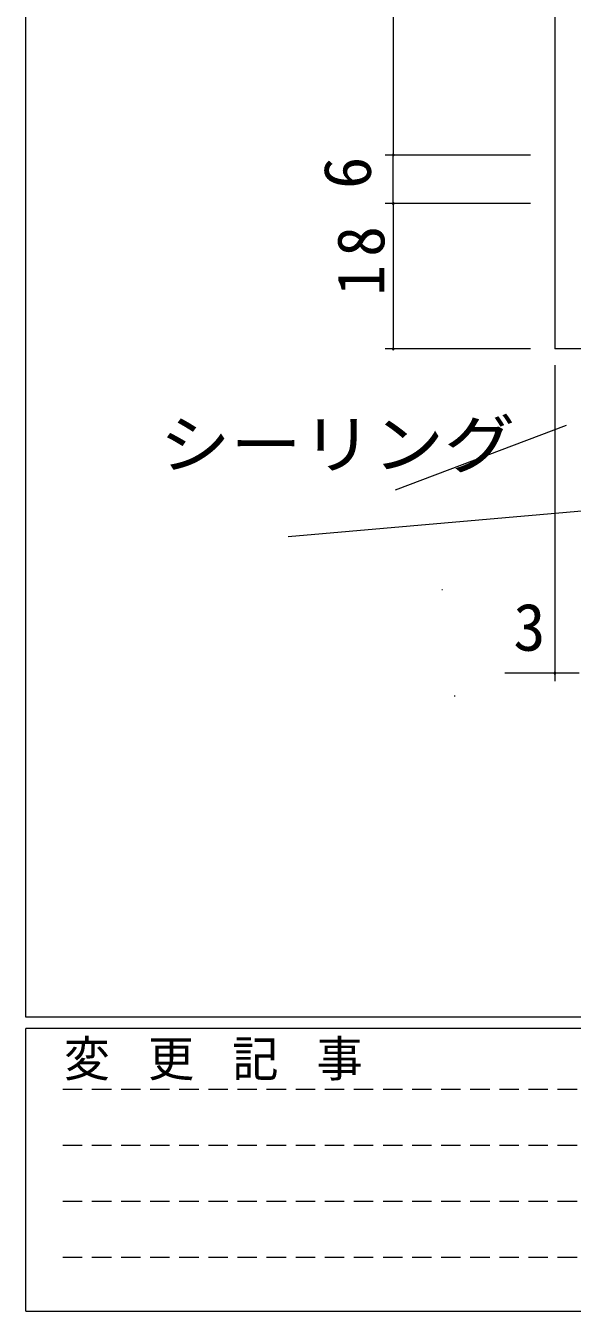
# Model space of a CAD drawing. Units: millimetres, scale not verified. Extents: x -1276 to 199, y -420 to 144.
# Drawn here: x -591.2 to -523.6, y -420 to -260.9 of the extents above; entities that cross this region are included whole.
import ezdxf
from ezdxf.enums import TextEntityAlignment as Align

# ---------------------------------------------------------------- set-up
doc = ezdxf.new("R2010")
doc.units = ezdxf.units.MM
doc.header["$LTSCALE"] = 2
doc.linetypes.add('DASHED1', pattern=[1.8, 1.2, -0.6])
for name, color, linetype, lineweight in [('0-1_YKK_ZWAK', 7, 'Continuous', 9), ('0-3_YKK_12', 2, 'Continuous', 9), ('0-4_YSS_K', 3, 'Continuous', 9), ('0-5_YKK_D', 6, 'Continuous', 9)]:
    doc.layers.add(name, color=color, linetype=linetype, lineweight=lineweight)
doc.styles.add('ＭＳ ゴシック', font='')
doc.styles.get('ＭＳ ゴシック').set_extended_font_data('MS Gothic')

msp = doc.modelspace()

# ---------------------------------------------------------------- linework, layer by layer
at = {"layer": '0-1_YKK_ZWAK'}
for p, q in [((-591.2, -383.6), (-591.2, 141.4)), ((178.8, -383.6), (-591.2, -383.6)), ((-591.2, -420), (-591.2, -385)), ((141, -385), (-591.2, -385)), ((-591.2, -420), (141, -420))]:
    msp.add_line(p, q, dxfattribs=at)
at = {"layer": '0-1_YKK_ZWAK', "linetype": 'DASHED1'}
for p, q in [((-586.601, -392.512), (-338.409, -392.512)), ((-586.601, -399.441), (-338.409, -399.441)), ((-586.601, -406.37), (-338.409, -406.37)), ((-586.601, -413.298), (-338.409, -413.298))]:
    msp.add_line(p, q, dxfattribs=at)
at = {"layer": '0-3_YKK_12'}
for p in [(-525.739, -128.433), (-512.739, -300.932)]:
    msp.add_line(p, (-525.739, -300.932), dxfattribs=at)
at = {"layer": '0-4_YSS_K'}
for p, q in [((-498.739, -318.932), (-558.739, -324.181)), ((-539.744, -330.703), (-539.644, -330.703)), ((-538.182, -343.864), (-538.082, -343.864))]:
    msp.add_line(p, q, dxfattribs=at)
at = {"layer": '0-5_YKK_D'}
for p, q in [((-545.739, 23.068), (-545.739, -276.932)), ((-528.739, -276.932), (-546.739, -276.932)), ((-528.739, -276.932), (-546.739, -276.932)), ((-545.739, -282.932), (-545.739, -276.932)), ((-528.739, -282.932), (-546.739, -282.932)), ((-528.739, -282.932), (-546.739, -282.932)), ((-545.739, -282.932), (-545.739, -300.932)), ((-528.739, -300.932), (-546.739, -300.932)), ((-525.739, -302.932), (-525.739, -342.032)), ((-524.328, -310.385), (-545.499, -318.416))]:
    msp.add_line(p, q, dxfattribs=at)
msp.add_lwpolyline([(-522.739, -341.032), (-525.739, -341.032), (-531.924, -341.032)], dxfattribs=at)
for centre, start, end in [((-545.739, -276.932), 90, 270), ((-545.739, -276.932), 90, 270), ((-545.739, -276.932), 270, 90), ((-545.739, -276.932), 270, 90), ((-545.739, -282.932), 90, 270), ((-545.739, -282.932), 90, 270), ((-545.739, -282.932), 270, 90), ((-545.739, -282.932), 270, 90), ((-545.739, -300.932), 90, 270), ((-545.739, -300.932), 270, 90), ((-525.739, -341.032), 0, 180), ((-525.739, -341.032), 180, 0)]:
    msp.add_arc(centre, 0.106, start, end, dxfattribs=at)

# ---------------------------------------------------------------- texts
at = {"layer": '0-1_YKK_ZWAK', "insert": (-586.486, -391.447), "char_height": 4.399, "attachment_point": 7, "style": 'ＭＳ ゴシック'}
msp.add_mtext('\\T1.22;\\W0.95;変\\~更\\~記\\~事', dxfattribs=at)
at = {"layer": '0-5_YKK_D', "color": 7, "style": 'ＭＳ ゴシック'}
msp.add_text('6', height=5.865, rotation=90, dxfattribs=at).set_placement((-546.739, -281.132), align=Align.BOTTOM_LEFT)
at = {"layer": '0-5_YKK_D', "color": 7, "style": 'ＭＳ ゴシック', "width": 1.1}
msp.add_text('シーリング', height=5.865, dxfattribs=at).set_placement((-574.659, -317.416), align=Align.BOTTOM_LEFT)
at = {"layer": '0-5_YKK_D', "color": 7, "style": 'ＭＳ ゴシック'}
msp.add_text('3', height=5.865, dxfattribs=at).set_placement((-530.882, -340.032), align=Align.BOTTOM_LEFT)
at = {"layer": '0-5_YKK_D', "color": 7, "insert": (-546.739, -294.332), "char_height": 5.865, "attachment_point": 7, "rotation": 90, "style": 'ＭＳ ゴシック'}
msp.add_mtext('\\T1.27;\\W0.95;18', dxfattribs=at)

doc.saveas('drawing.dxf')
